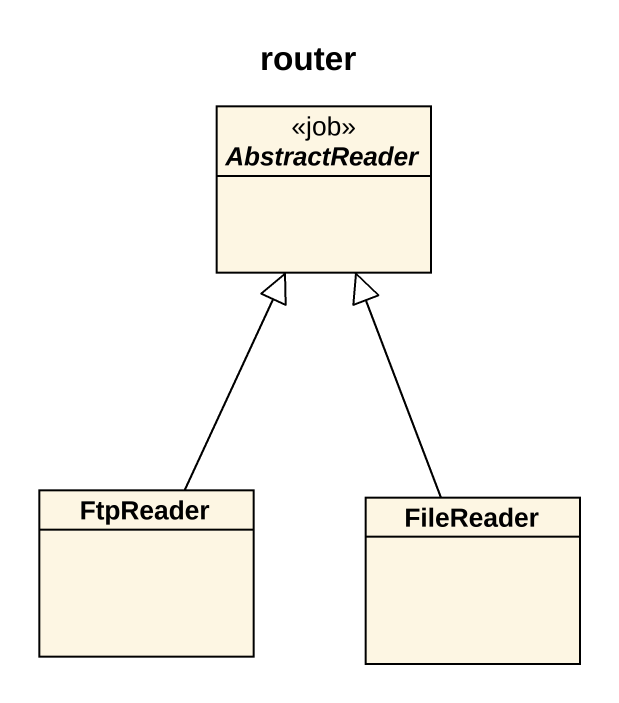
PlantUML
@startuml
title router
hide circle
hide empty members
abstract class AbstractReader <<job>>
class FtpReader
class FileReader
FtpReader -up-|> AbstractReader
FileReader -up-|> AbstractReader
@enduml
